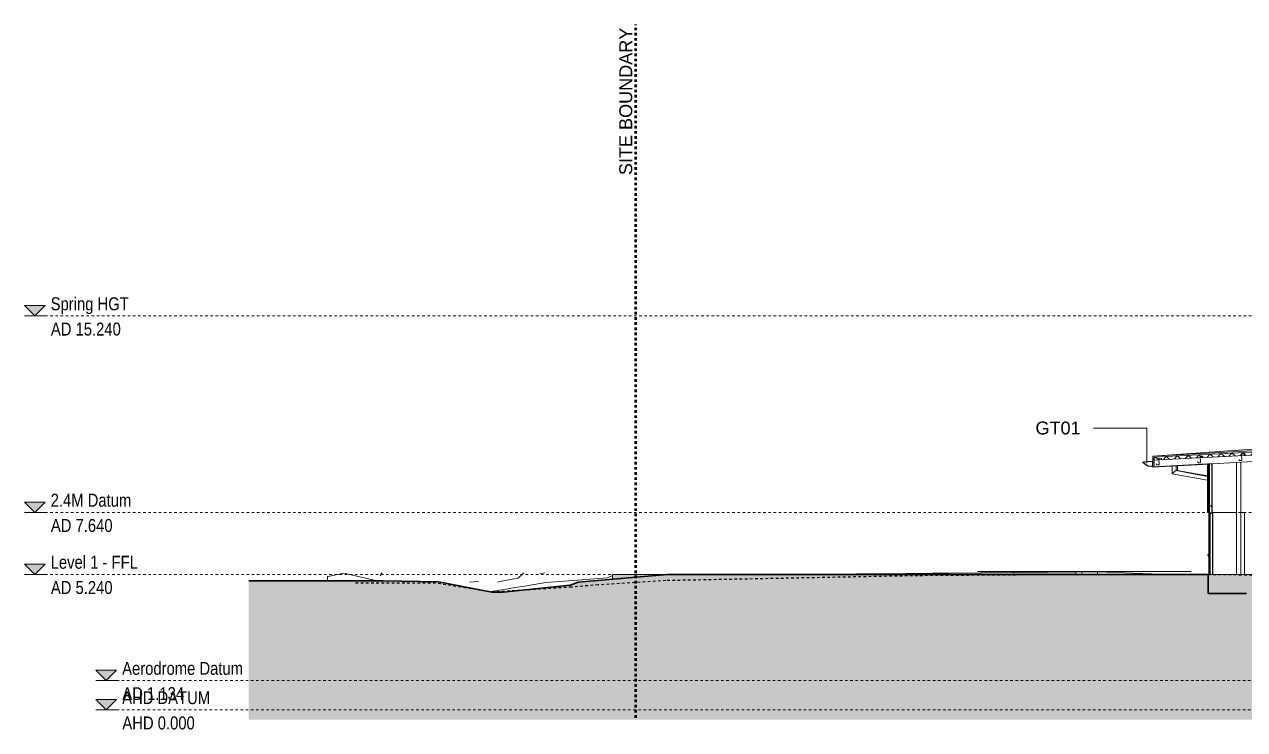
# Model space of a CAD drawing. Header units: metres. Extents: x 4238 to 4687, y -1 to 29.
# Drawn here: x 4391.87 to 4439.11, y -0.76 to 26.52 of the extents above; entities that cross this region are included whole.
import ezdxf

# ---------------------------------------------------------------- set-up
doc = ezdxf.new("R2010")
doc.units = ezdxf.units.M
for name, pattern in [('AEC_Center', [0.024, 0.012, -0.004, 0.004, -0.004]), ('BOUNDARY', [0.016, 0.01, -0.003, 0, -0.003]), ('Existing Ground', [0.0045, 0.003, -0.0015])]:
    doc.linetypes.add(name, pattern=pattern)
for name, color, linetype, lineweight in [('A-CLNG', 13, 'Continuous', 5), ('A-CLNG-PATT', 13, 'Continuous', 5), ('A-DETL', 90, 'Continuous', 13), ('A-DETL-GENF', 92, 'Continuous', 5), ('A-FLOR', 192, 'Continuous', 5), ('A-FLOR-LEVL', 51, 'Continuous', 5), ('A-FLOR-PATT', 8, 'Continuous', 15), ('A-GENM', 13, 'Continuous', 5), ('A-GENM-IDEN', 13, 'Continuous', 5), ('A-ROOF', 132, 'Continuous', 5), ('A-ROOF-MCUT', 132, 'Continuous', 5), ('A-ROOF-PATT', 132, 'Continuous', 15), ('A-WALL', 113, 'Continuous', 5), ('A-WALL-PATT', 111, 'Continuous', 5), ('C-TOPO', 7, 'Continuous', 5), ('F-FIRE', 13, 'Continuous', 5), ('G-ANNO-TEXT', 231, 'Continuous', 5), ('P-SANR-FIXT', 6, 'Continuous', 5), ('S-BEAM', 12, 'Continuous', 5), ('S-COLS', 52, 'Continuous', 5)]:
    doc.layers.add(name, color=color, linetype=linetype, lineweight=lineweight)
doc.styles.add('Arial', font='arial.ttf', dxfattribs={"height": 0.5})
doc.styles.add('Arial Narrow', font='ARIALN.TTF', dxfattribs={"height": 0.5})
pattern_1 = [(0, (4488.92487, 10.655), (0.8128, 0.2032), [0.06706, -0.54254, 0.06706, -0.54254, -3.251]), (0, (4488.92487, 10.655), (0.8128, 0.2032), [-1.219, 0.06706, -1.152, 0.06706, -0.54254, -1.422]), (0, (4488.92487, 10.655), (0.8128, 0.2032), [-3.048, 0.06706, -0.33934, 0.06706, -0.94894]), (120, (4489.22987, 10.756), (-0.5823764, 0.60230545), [0.06706, -0.54254, 0.06706, -0.54254, -3.251]), (120, (4489.22987, 10.756), (-0.5823764, 0.60230545), [-1.219, 0.06706, -1.152, 0.06706, -0.54254, -1.422]), (120, (4489.22987, 10.756), (-0.5823764, 0.60230545), [-3.048, 0.06706, -0.33934, 0.06706, -0.94894]), (240, (4489.33087, 11.163), (-0.2304236, -0.80550545), [0.06706, -0.54254, 0.06706, -0.54254, -3.251]), (240, (4489.33087, 11.163), (-0.2304236, -0.80550545), [-1.219, 0.06706, -1.152, 0.06706, -0.54254, -1.422]), (240, (4489.33087, 11.163), (-0.2304236, -0.80550545), [-3.048, 0.06706, -0.33934, 0.06706, -0.94894])]

# ---------------------------------------------------------------- blocks, each defined once
blk = doc.blocks.new('Hydrant_double10 - Hydrant_double-1019466-SECTION - GRIDS B1-B2')
at = {"layer": 'F-FIRE'}
for start_param, end_param in [(0.352908, 1.570796), (1.570796, 2.788684)]:
    blk.add_ellipse((4412.073, 5.986), major_axis=(0, 0.06), ratio=0.970323, start_param=start_param, end_param=end_param, dxfattribs=at)
blk = doc.blocks.new('Downpipe - L Spreader - Default-3252575-SECTION - GRIDS B1-B2')
at = {"layer": 'P-SANR-FIXT'}
for p, q in [((4410.637, 9.435), (4410.637, 9.133)), ((4410.638, 9.131), (4412.006, 8.882)), ((4412.006, 9.035), (4410.785, 9.257)), ((4410.787, 9.255), (4410.787, 9.443))]:
    blk.add_line(p, q, dxfattribs=at)
for points, knots in [([(4410.694, 9.194), (4410.69, 9.191), (4410.684, 9.186), (4410.675, 9.177), (4410.667, 9.17), (4410.661, 9.163), (4410.656, 9.159), (4410.652, 9.154), (4410.647, 9.149), (4410.643, 9.144), (4410.639, 9.139), (4410.637, 9.135), (4410.636, 9.132), (4410.637, 9.131), (4410.639, 9.131)], [0, 0, 0, 0, 0.0416667, 0.0833333, 0.125, 0.1666667, 0.1875, 0.2083333, 0.25, 0.2916667, 0.3333333, 0.375, 0.4166667, 0.5, 0.5, 0.5, 0.5]), ([(4410.785, 9.257), (4410.785, 9.257), (4410.783, 9.257), (4410.778, 9.255), (4410.768, 9.25), (4410.759, 9.244), (4410.75, 9.238), (4410.743, 9.233), (4410.737, 9.229), (4410.731, 9.224), (4410.723, 9.218), (4410.713, 9.21), (4410.703, 9.202), (4410.697, 9.197), (4410.694, 9.194)], [0.4862339, 0.4862339, 0.4862339, 0.4862339, 0.5, 0.5833333, 0.6666667, 0.7083333, 0.75, 0.7916667, 0.8125, 0.8333333, 0.875, 0.9166667, 0.9583333, 1, 1, 1, 1])]:
    blk.add_open_spline(points, degree=3, knots=knots, dxfattribs=at)
blk = doc.blocks.new('Structural Framing 26 - Structural Framing 26-1480178-SECTION - GRIDS B1-B2')
at = {"layer": 'S-BEAM', "lineweight": 13}
for p, q in [((4412.151, 7.9), (4412.058, 7.9)), ((4412.058, 7.9), (4412.058, 7.6)), ((4412.058, 7.6), (4412.151, 7.6)), ((4412.075, 7.616), (4412.075, 7.884)), ((4412.075, 7.884), (4412.151, 7.884)), ((4412.151, 7.616), (4412.075, 7.616)), ((4412.151, 7.884), (4412.151, 7.9)), ((4412.151, 7.6), (4412.151, 7.616))]:
    blk.add_line(p, q, dxfattribs=at)
blk = doc.blocks.new('Downpipe - L Spreader - Default-V183-SECTION - GRIDS B1-B2')
at = {"layer": 'P-SANR-FIXT'}
for p, q in [((4412.006, 9.049), (4410.831, 9.263)), ((4410.833, 9.261), (4410.833, 9.446))]:
    blk.add_line(p, q, dxfattribs=at)
blk.add_open_spline([(4410.831, 9.263), (4410.831, 9.263), (4410.829, 9.263), (4410.824, 9.261), (4410.815, 9.257), (4410.81, 9.253), (4410.809, 9.253)], degree=3, knots=[0.4862339, 0.4862339, 0.4862339, 0.4862339, 0.5, 0.5833333, 0.6666667, 0.6845827, 0.6845827, 0.6845827, 0.6845827], dxfattribs=at)
blk = doc.blocks.new('GT01 - GT01-2642391-SECTION - GRIDS B1-B2')
at = {"layer": 'A-GENM', "lineweight": 13}
for p, q in [((4409.498, 9.577), (4409.696, 9.428)), ((4409.697, 9.43), (4409.499, 9.579)), ((4409.521, 9.593), (4409.5, 9.589)), ((4409.501, 9.587), (4409.523, 9.591)), ((4409.523, 9.591), (4409.521, 9.593)), ((4409.879, 9.625), (4409.877, 9.625)), ((4409.877, 9.625), (4409.877, 9.428)), ((4409.879, 9.426), (4409.879, 9.625)), ((4409.877, 9.428), (4409.703, 9.428)), ((4409.703, 9.426), (4409.879, 9.426))]:
    blk.add_line(p, q, dxfattribs=at)
at = {"layer": 'A-GENM'}
for p, q in [((4409.499, 9.579), (4409.877, 9.606)), ((4409.521, 9.593), (4409.877, 9.618)), ((4409.523, 9.591), (4409.877, 9.616))]:
    blk.add_line(p, q, dxfattribs=at)
at = {"layer": 'A-GENM', "lineweight": 13, "flags": 128}
for points in [[(4409.5, 9.589), (4409.499, 9.589), (4409.498, 9.588), (4409.496, 9.587), (4409.496, 9.586), (4409.495, 9.584), (4409.495, 9.583), (4409.495, 9.581), (4409.496, 9.58), (4409.497, 9.579), (4409.498, 9.577)], [(4409.499, 9.579), (4409.498, 9.58), (4409.498, 9.581), (4409.497, 9.582), (4409.497, 9.583), (4409.497, 9.584), (4409.497, 9.585), (4409.498, 9.586), (4409.499, 9.586), (4409.5, 9.587), (4409.501, 9.587)], [(4409.696, 9.428), (4409.698, 9.427), (4409.701, 9.426), (4409.703, 9.426)], [(4409.703, 9.428), (4409.701, 9.428), (4409.699, 9.429), (4409.697, 9.43)]]:
    blk.add_lwpolyline(points, dxfattribs=at)
blk = doc.blocks.new('Area 51 Ceiling - External FC - Area 51 Ceiling - External FC-2924300-SECTION - GRIDS B1-B2')
at = {"layer": 'A-CLNG-PATT'}
h = blk.add_hatch(dxfattribs=at)
h.set_pattern_fill('FP_130', color=256, style=0, pattern_type=2)
h.set_pattern_definition([(0, (4463.253, 10.655), (0.8128, 0.2032), [0.06706, -0.54254, 0.06706, -0.54254, -3.251]), (0, (4463.253, 10.655), (0.8128, 0.2032), [-1.219, 0.06706, -1.152, 0.06706, -0.54254, -1.422]), (0, (4463.253, 10.655), (0.8128, 0.2032), [-3.048, 0.06706, -0.33934, 0.06706, -0.94894]), (120, (4463.558, 10.756), (-0.5823764, 0.60230545), [0.06706, -0.54254, 0.06706, -0.54254, -3.251]), (120, (4463.558, 10.756), (-0.5823764, 0.60230545), [-1.219, 0.06706, -1.152, 0.06706, -0.54254, -1.422]), (120, (4463.558, 10.756), (-0.5823764, 0.60230545), [-3.048, 0.06706, -0.33934, 0.06706, -0.94894]), (240, (4463.659, 11.163), (-0.2304236, -0.80550545), [0.06706, -0.54254, 0.06706, -0.54254, -3.251]), (240, (4463.659, 11.163), (-0.2304236, -0.80550545), [-1.219, 0.06706, -1.152, 0.06706, -0.54254, -1.422]), (240, (4463.659, 11.163), (-0.2304236, -0.80550545), [-3.048, 0.06706, -0.33934, 0.06706, -0.94894])])
h.paths.add_polyline_path([(4409.86, 9.395), (4412.078, 9.511), (4412.078, 9.521), (4409.859, 9.405)])
h = blk.add_hatch(dxfattribs=at)
h.set_pattern_fill('FP_188', color=256, style=0, pattern_type=2)
h.set_pattern_definition([(182.923, (4390.071, 8.507), (-0.2891448325, -0.0204211761), []), (184.04, (4390.071, 8.507), (2.90776327, 0.14849932), [])])
h.paths.add_polyline_path([(4409.859, 9.405), (4409.879, 9.406), (4409.879, 9.406)])
at = {"layer": 'A-CLNG', "lineweight": 13}
for p, q in [((4412.078, 9.521), (4409.859, 9.405)), ((4409.86, 9.395), (4412.078, 9.511)), ((4412.078, 9.511), (4412.078, 9.521)), ((4409.859, 9.405), (4409.86, 9.395))]:
    blk.add_line(p, q, dxfattribs=at)
at = {"layer": 'A-CLNG'}
blk.add_line((4409.879, 9.406), (4409.859, 9.405), dxfattribs=at)
blk = doc.blocks.new('Level - Pres_AHD-2789823-SECTION - GRIDS B1-B2')
at = {"layer": 'A-FLOR-LEVL'}
blk.add_hatch(color=256, dxfattribs=at).paths.add_polyline_path([(4369.367, 0), (4369.767, 0.4), (4368.967, 0.4)])
for p, q in [((4369.767, 0.4), (4368.967, 0.4)), ((4368.967, 0.4), (4369.367, 0)), ((4369.367, 0), (4368.967, 0)), ((4369.767, 0.4), (4369.367, 0)), ((4369.367, 0), (4369.767, 0))]:
    blk.add_line(p, q, dxfattribs=at)

msp = doc.modelspace()

# ---------------------------------------------------------------- hatches: boundary and pattern name
at = {"layer": 'A-DETL-GENF'}
h = msp.add_hatch(dxfattribs=at)
h.set_pattern_fill('FP_197', color=9, style=0, pattern_type=2)
h.set_pattern_definition([(135, (4488.924873, 10.664), (-0.070710678, 7e-18), [0.05, -0.05]), (135, (4488.937873, 10.677), (-0.070710678, 7e-18), [0.05, -0.05]), (135, (4488.951873, 10.69), (-0.070710678, 7e-18), [0.05, -0.05]), (45, (4488.924873, 10.655), (0, 0.070710678), [0.05, -0.05]), (45, (4488.937873, 10.642), (0, 0.070710678), [0.05, -0.05]), (45, (4488.951873, 10.628), (0, 0.070710678), [0.05, -0.05])])
h.paths.add_polyline_path([(4400.5575, -0.3824), (4527.2682, -0.3824), (4527.2682, 2.9814), (4525.333, 3.0376), (4520.6186, 3.6224), (4516.874, 3.7685), (4515.0352, 4.6653), (4505.4525, 5.24), (4505.2434, 5.24), (4505.2434, 4.34), (4502.8434, 4.3408), (4502.8434, 4.63), (4502.5334, 4.94), (4488.1874, 4.94), (4488.1874, 4.9), (4487.9774, 4.9), (4487.7774, 4.7), (4487.7774, 4.5), (4485.9774, 4.5), (4485.9774, 4.7), (4485.7774, 4.9), (4485.5674, 4.9), (4485.5674, 4.94), (4463.9274, 4.94), (4463.6274, 4.64), (4463.6274, 4.34), (4460.6192, 4.34), (4460.6192, 4.64), (4460.3192, 4.94), (4439.3771, 4.94), (4439.1771, 4.7), (4439.1771, 4.5), (4437.699, 4.5), (4437.699, 5.24), (4416.7619, 5.24), (4413.315, 4.9391), (4412.9955, 4.8229), (4410.4096, 4.5529), (4409.9696, 4.5529), (4407.9082, 4.9536), (4405.7611, 4.99), (4400.5575, 4.99), (4400.5575, -0.2471)])
h = msp.add_hatch(dxfattribs=at)
h.set_pattern_fill('FP_127', style=0, pattern_type=2)
h.set_pattern_definition([(50, (4488.9249, 10.655), (1.45713, -0.127218), [0.1524, -1.676]), (355, (4488.9249, 10.655), (-0.281945, 1.52839), [0.12192, -1.341]), (100.451, (4489.0459, 10.644), (1.175465, 1.400456), [0.12952, -1.425]), (46.184, (4488.9249, 11.061), (2.16904, -0.33638), [0.2286, -2.515]), (96.636, (4489.1059, 11.033), (1.898945, 1.97971), [0.19428, -2.137]), (351.184, (4488.9249, 11.061), (1.8988, 1.97937), [0.18288, -2.012]), (21, (4489.1279, 10.96), (1.212757, -0.817698), [0.1524, -1.676]), (326, (4489.1279, 10.96), (0.494383, 1.47345), [0.12192, -1.341]), (71.451, (4489.2289, 10.891), (1.70704, 0.65499), [0.12952, -1.425]), (37.5, (4488.92487, 10.655), (0.0247086, 0.6764346), [0.06706, -1.258, 0.06706, -1.294, -1.346]), (37.5, (4488.92487, 10.655), (0.0247086, 0.6764346), [-2.686, 0.06706, -1.279]), (7.5, (4488.9249, 10.655), (0.534554, 0.80144), [0.06706, -0.70917, 0.06706, -1.227, -0.51308]), (7.5, (4488.9249, 10.655), (0.534554, 0.80144), [-2.071, 0.06706, -0.44602]), (327.5, (4488.47187, 10.655), (1.0847233, -0.0458285), [0.06706, -0.44094, 0.06706, -1.518, -2.103]), (327.5, (4488.47187, 10.655), (1.0847233, -0.0458285), [-2.093, 0.06706, -2.036]), (317.5, (4488.2689, 10.655), (1.185031, 0.203417), [0.06706, -0.59334, 0.06706, -0.98552, -1.494]), (317.5, (4488.2689, 10.655), (1.185031, 0.203417), [-1.713, 0.06706, -1.426])])
h.paths.add_polyline_path([(4502.8434, 4.34), (4505.2434, 4.34), (4505.2423, 5.24), (4502.5434, 5.24), (4502.5434, 4.93), (4502.8434, 4.63)])
h.paths.add_polyline_path([(4461.933, 4.34), (4463.6274, 4.34), (4463.6274, 4.64), (4463.9274, 4.94), (4463.9274, 5.24), (4460.3192, 5.24), (4460.3192, 4.94), (4460.6192, 4.64), (4460.6192, 4.34), (4461.6855, 4.34)])
h.paths.add_polyline_path([(4485.9774, 4.5), (4487.7774, 4.5), (4487.7774, 4.7), (4487.9774, 4.9), (4488.1874, 4.9), (4488.1874, 5.24), (4485.5674, 5.24), (4485.5674, 4.9), (4485.7774, 4.9), (4485.9774, 4.7)])
h.paths.add_polyline_path([(4439.1771, 4.5), (4439.1771, 4.7), (4439.3771, 4.94), (4439.4771, 4.94), (4439.4771, 5.24), (4437.699, 5.24), (4437.699, 4.5), (4439.1646, 4.5)])
at = {"layer": 'A-FLOR-PATT', "lineweight": 5}
h = msp.add_hatch(color=256, dxfattribs=at)
h.paths.add_polyline_path([(4414.6399, 5.0548), (4416.7619, 5.24), (4414.6399, 5.24)])
h.paths.add_polyline_path([(4431.7402, 5.24), (4432.5721, 5.24), (4432.5721, 5.3345), (4427.6849, 5.2839), (4426.0188, 5.2827), (4420.356, 5.24), (4431.2452, 5.24)])
at = {"layer": 'A-ROOF-PATT', "lineweight": 5}
h = msp.add_hatch(dxfattribs=at)
h.set_pattern_fill('FP_196', color=256, style=0, pattern_type=2)
h.set_pattern_definition([(3.011, (37.7268725, -225.673), (-0.01527096903837, -2.15152051e-06), [])])
h.paths.add_polyline_path([(4435.5505, 9.8163), (4446.8255, 10.4063), (4446.8366, 10.4535), (4446.8402, 10.4537), (4446.8447, 10.406), (4446.8453, 10.4063), (4446.8469, 10.4061), (4461.7511, 11.1842), (4461.7497, 11.2), (4461.747, 11.1999), (4461.747, 11.2604), (4461.6795, 11.2555), (4461.3979, 11.2066), (4461.385, 11.2083), (4461.3687, 11.2165), (4461.3622, 11.2218), (4461.3514, 11.2394), (4461.3496, 11.2438), (4461.3486, 11.2615), (4461.35, 11.2703), (4461.3546, 11.2816), (4461.3626, 11.2919), (4461.3729, 11.2999), (4461.3936, 11.3066), (4461.5941, 11.342), (4461.5941, 11.5278), (4461.5309, 11.5244), (4461.53, 11.517), (4461.3814, 11.5093), (4461.3814, 11.5166), (4456.4988, 11.2597), (4456.5013, 11.252), (4456.5013, 11.232), (4456.4818, 11.2317), (4456.4792, 11.2587), (4455.7533, 11.2205), (4455.7553, 11.1793), (4455.7566, 11.1649), (4455.7463, 11.1655), (4455.7459, 11.166), (4455.7433, 11.1659), (4455.7408, 11.2198), (4455.4108, 11.2025), (4455.0127, 11.1656), (4455.0104, 11.1636), (4455.0123, 11.1162), (4455.0138, 11.1), (4455.0035, 11.101), (4455.0027, 11.101), (4455.0004, 11.1009), (4454.9987, 11.1478), (4454.9987, 11.1629), (4455.0002, 11.163), (4455.0001, 11.164), (4454.9947, 11.1649), (4454.9901, 11.1657), (4454.2699, 11.1006), (4454.2676, 11.0987), (4454.2695, 11.0512), (4454.271, 11.035), (4454.2607, 11.0356), (4454.2599, 11.0361), (4454.2576, 11.036), (4454.2559, 11.0829), (4454.2559, 11.098), (4454.2574, 11.098), (4454.2573, 11.0991), (4454.2519, 11.0999), (4454.2473, 11.1007), (4453.5271, 11.0357), (4453.5248, 11.0337), (4453.5267, 10.9863), (4453.5282, 10.9701), (4453.5179, 10.9706), (4453.5171, 10.9711), (4453.5148, 10.971), (4453.513, 11.0179), (4453.513, 11.033), (4453.5145, 11.0331), (4453.5145, 11.0341), (4453.5091, 11.0349), (4453.5045, 11.0358), (4452.7843, 10.9707), (4452.782, 10.9688), (4452.7838, 10.9213), (4452.7853, 10.9051), (4452.775, 10.9057), (4452.7743, 10.9062), (4452.772, 10.9061), (4452.7702, 10.953), (4452.7702, 10.9681), (4452.7717, 10.9681), (4452.7717, 10.9692), (4452.7662, 10.97), (4452.7616, 10.9708), (4452.0414, 10.9058), (4452.0391, 10.9038), (4452.041, 10.8563), (4452.0425, 10.8402), (4452.0322, 10.8407), (4452.0314, 10.8412), (4452.0292, 10.8411), (4452.0274, 10.888), (4452.0274, 10.9031), (4452.0289, 10.9032), (4452.0288, 10.9042), (4452.0234, 10.905), (4452.0188, 10.9059), (4451.2986, 10.8408), (4451.2963, 10.8389), (4451.2982, 10.7914), (4451.2997, 10.7752), (4451.2894, 10.7758), (4451.2886, 10.7763), (4451.2863, 10.7762), (4451.2846, 10.8231), (4451.2846, 10.8381), (4451.2861, 10.8382), (4451.286, 10.8393), (4451.2806, 10.8401), (4451.276, 10.8409), (4450.5558, 10.7759), (4450.5535, 10.7739), (4450.5554, 10.7265), (4450.5569, 10.7103), (4450.5466, 10.7108), (4450.5458, 10.7113), (4450.5435, 10.7112), (4450.5418, 10.7581), (4450.5418, 10.7732), (4450.5433, 10.7733), (4450.5432, 10.7743), (4450.5378, 10.7751), (4450.5332, 10.776), (4449.813, 10.7109), (4449.8107, 10.709), (4449.8126, 10.6615), (4449.8141, 10.6453), (4449.8038, 10.6453), (4449.803, 10.6464), (4449.8007, 10.6462), (4449.7989, 10.6932), (4449.7989, 10.7082), (4449.8004, 10.7083), (4449.8004, 10.7094), (4449.795, 10.7102), (4449.7904, 10.711), (4449.0702, 10.646), (4449.0679, 10.6443), (4449.0697, 10.5966), (4449.0712, 10.5803), (4449.0609, 10.5809), (4449.0602, 10.5814), (4449.0579, 10.5813), (4449.0561, 10.6282), (4449.0561, 10.6433), (4449.0576, 10.6434), (4449.056, 10.6443), (4449.0521, 10.6452), (4449.0475, 10.646), (4448.3273, 10.581), (4448.325, 10.5791), (4448.3279, 10.5211), (4448.3284, 10.5154), (4448.3181, 10.516), (4448.3179, 10.5165), (4448.315, 10.5186), (4448.3133, 10.5633), (4448.3133, 10.5783), (4448.3148, 10.5784), (4448.3147, 10.5795), (4448.3093, 10.5803), (4448.3047, 10.5811), (4447.5845, 10.5161), (4447.5822, 10.5141), (4447.5841, 10.4667), (4447.5856, 10.4504), (4447.5753, 10.451), (4447.5745, 10.4515), (4447.5722, 10.4514), (4447.5705, 10.4983), (4447.5705, 10.5134), (4447.572, 10.5135), (4447.5719, 10.5145), (4447.5665, 10.5153), (4447.5618, 10.5193), (4447.5616, 10.5229), (4447.5725, 10.5276), (4447.5858, 10.5271), (4447.5888, 10.5265), (4448.3102, 10.5917), (4448.3121, 10.5923), (4448.3287, 10.592), (4448.3316, 10.5915), (4449.0531, 10.6567), (4449.0549, 10.6572), (4449.0715, 10.657), (4449.0748, 10.6565), (4449.7959, 10.7216), (4449.7977, 10.7222), (4449.8143, 10.722), (4449.8176, 10.7214), (4450.5387, 10.7866), (4450.5406, 10.7871), (4450.5571, 10.7869), (4450.5604, 10.7864), (4451.2815, 10.8515), (4451.2834, 10.8521), (4451.2999, 10.8519), (4451.3033, 10.8513), (4452.0243, 10.9165), (4452.0262, 10.917), (4452.0428, 10.9168), (4452.0461, 10.9163), (4452.7672, 10.9814), (4452.769, 10.982), (4452.7856, 10.9818), (4452.7889, 10.9812), (4453.51, 11.0464), (4453.5119, 11.0469), (4453.5284, 11.0467), (4453.5317, 11.0462), (4454.2528, 11.1113), (4454.2547, 11.1119), (4454.2712, 11.1117), (4454.2742, 11.1111), (4454.9971, 11.1755), (4454.9975, 11.1769), (4455.014, 11.1766), (4455.0174, 11.1761), (4455.1804, 11.1903), (4454.5085, 11.154), (4436.1949, 9.8618)])
h.paths.add_polyline_path([(4447.6093, 10.4504), (4447.6089, 10.4579), (4447.6299, 10.4582), (4447.6303, 10.4516), (4447.6167, 10.4508)])
h.paths.add_polyline_path([(4447.6122, 10.4612), (4447.6122, 10.4646), (4447.6167, 10.4659), (4447.6186, 10.4674), (4447.6235, 10.4674), (4447.627, 10.4638), (4447.6258, 10.4619), (4447.6167, 10.4614)])
h.paths.add_polyline_path([(4447.6096, 10.465), (4447.6159, 10.4674), (4447.6167, 10.4665), (4447.6137, 10.4659)])
h.paths.add_polyline_path([(4448.2523, 10.4888), (4448.2539, 10.5039), (4448.3224, 10.5083), (4448.3225, 10.5107), (4448.3713, 10.5132), (4448.3715, 10.5108), (4448.4715, 10.5137), (4448.4715, 10.501), (4448.3215, 10.4924)])
h.paths.add_polyline_path([(4448.3522, 10.5154), (4448.3518, 10.5228), (4448.3728, 10.5225), (4448.3731, 10.5165), (4448.3596, 10.5158)])
h.paths.add_polyline_path([(4448.355, 10.5261), (4448.355, 10.5295), (4448.3595, 10.5308), (4448.3614, 10.5324), (4448.3663, 10.5324), (4448.3698, 10.5288), (4448.369, 10.5269), (4448.3595, 10.5264)])
h.paths.add_polyline_path([(4448.3524, 10.53), (4448.3587, 10.5324), (4448.3595, 10.5315), (4448.3565, 10.5308)])
h.paths.add_polyline_path([(4448.9951, 10.5538), (4448.9968, 10.5688), (4449.0652, 10.5732), (4449.0653, 10.5757), (4449.1141, 10.5782), (4449.1143, 10.5758), (4449.2143, 10.5787), (4449.2143, 10.5659), (4449.0639, 10.5574)])
h.paths.add_polyline_path([(4449.095, 10.5803), (4449.0946, 10.5878), (4449.1156, 10.5881), (4449.1159, 10.5815), (4449.1024, 10.5807)])
h.paths.add_polyline_path([(4449.0978, 10.5911), (4449.0978, 10.5945), (4449.1024, 10.5958), (4449.1042, 10.5973), (4449.1091, 10.5973), (4449.1126, 10.5937), (4449.1114, 10.5918), (4449.1024, 10.5913)])
h.paths.add_polyline_path([(4449.0953, 10.5949), (4449.1015, 10.5973), (4449.1023, 10.5964), (4449.0994, 10.5958)])
h.paths.add_polyline_path([(4449.7379, 10.6188), (4449.7396, 10.6338), (4449.8081, 10.6382), (4449.8081, 10.6406), (4449.857, 10.6431), (4449.8571, 10.6407), (4449.9571, 10.6436), (4449.9572, 10.6309), (4449.8064, 10.6223)])
h.paths.add_polyline_path([(4449.8378, 10.6453), (4449.8374, 10.6527), (4449.8584, 10.6531), (4449.8587, 10.6464), (4449.8452, 10.6457)])
h.paths.add_polyline_path([(4449.8407, 10.656), (4449.8407, 10.6595), (4449.8452, 10.6607), (4449.847, 10.6623), (4449.8519, 10.6623), (4449.8554, 10.6587), (4449.8543, 10.6568), (4449.8452, 10.6563)])
h.paths.add_polyline_path([(4449.8381, 10.6599), (4449.8443, 10.6623), (4449.8452, 10.6614), (4449.8422, 10.6607)])
h.paths.add_polyline_path([(4450.4807, 10.6837), (4450.4824, 10.6987), (4450.5509, 10.7031), (4450.5509, 10.7056), (4450.5998, 10.7081), (4450.5999, 10.7057), (4450.6999, 10.7086), (4450.7, 10.6958), (4450.5488, 10.6872)])
h.paths.add_polyline_path([(4450.5806, 10.7103), (4450.5802, 10.7177), (4450.6012, 10.7185), (4450.6016, 10.7114), (4450.588, 10.7106)])
h.paths.add_polyline_path([(4450.5835, 10.721), (4450.5835, 10.7244), (4450.588, 10.7257), (4450.5899, 10.7273), (4450.5947, 10.7273), (4450.5983, 10.7236), (4450.5971, 10.7217), (4450.588, 10.7212)])
h.paths.add_polyline_path([(4450.5809, 10.7249), (4450.5872, 10.7273), (4450.588, 10.7263), (4450.585, 10.7257)])
h.paths.add_polyline_path([(4451.2235, 10.7487), (4451.2252, 10.7637), (4451.2937, 10.7681), (4451.2937, 10.7705), (4451.3426, 10.773), (4451.3428, 10.7706), (4451.4428, 10.7735), (4451.4428, 10.7608), (4451.2913, 10.7522)])
h.paths.add_polyline_path([(4451.3234, 10.7752), (4451.3231, 10.7826), (4451.344, 10.7835), (4451.3444, 10.7763), (4451.3308, 10.7756)])
h.paths.add_polyline_path([(4451.3263, 10.786), (4451.3263, 10.7894), (4451.3308, 10.7907), (4451.3327, 10.7922), (4451.3376, 10.7922), (4451.3411, 10.7886), (4451.3399, 10.7867), (4451.3308, 10.7862)])
h.paths.add_polyline_path([(4451.3237, 10.7898), (4451.33, 10.7922), (4451.3308, 10.7913), (4451.3278, 10.7907)])
h.paths.add_polyline_path([(4451.9664, 10.8136), (4451.9681, 10.8286), (4452.0365, 10.833), (4452.0366, 10.8355), (4452.0854, 10.838), (4452.0856, 10.8356), (4452.1856, 10.8385), (4452.1856, 10.8257), (4452.0337, 10.8171)])
h.paths.add_polyline_path([(4452.0663, 10.8402), (4452.0659, 10.8476), (4452.0868, 10.848), (4452.0872, 10.8413), (4452.0737, 10.8405)])
h.paths.add_polyline_path([(4452.0691, 10.8509), (4452.0691, 10.8543), (4452.0736, 10.8556), (4452.0738, 10.8563), (4452.0781, 10.8585), (4452.0839, 10.8535), (4452.0827, 10.8516), (4452.0737, 10.8511)])
h.paths.add_polyline_path([(4452.0665, 10.8548), (4452.0717, 10.8585), (4452.0736, 10.8562), (4452.0706, 10.8556)])
h.paths.add_polyline_path([(4452.7092, 10.8786), (4452.7109, 10.8936), (4452.7793, 10.898), (4452.7794, 10.9004), (4452.8282, 10.9029), (4452.8284, 10.9005), (4452.9284, 10.9034), (4452.9284, 10.8907), (4452.7762, 10.882)])
h.paths.add_polyline_path([(4452.8091, 10.9051), (4452.8087, 10.9125), (4452.8297, 10.9129), (4452.83, 10.9062), (4452.8165, 10.9055)])
h.paths.add_polyline_path([(4452.8119, 10.9159), (4452.8119, 10.9193), (4452.8165, 10.9206), (4452.8183, 10.9221), (4452.8232, 10.9221), (4452.8267, 10.9185), (4452.8255, 10.9166), (4452.8165, 10.9161)])
h.paths.add_polyline_path([(4452.8094, 10.9197), (4452.8156, 10.9221), (4452.8164, 10.9212), (4452.8135, 10.9206)])
h.paths.add_polyline_path([(4453.452, 10.9435), (4453.4537, 10.9586), (4453.5222, 10.9629), (4453.5222, 10.9654), (4453.5711, 10.9679), (4453.5712, 10.9655), (4453.6712, 10.9684), (4453.6713, 10.9556), (4453.5186, 10.947)])
h.paths.add_polyline_path([(4453.5519, 10.9701), (4453.5515, 10.9775), (4453.5725, 10.9779), (4453.5728, 10.9712), (4453.5593, 10.9704)])
h.paths.add_polyline_path([(4453.5548, 10.9808), (4453.5548, 10.9842), (4453.5593, 10.9855), (4453.5611, 10.9871), (4453.566, 10.9871), (4453.5695, 10.9834), (4453.5684, 10.9815), (4453.5593, 10.981)])
h.paths.add_polyline_path([(4453.5522, 10.9847), (4453.5585, 10.9871), (4453.5593, 10.9861), (4453.5563, 10.9855)])
h.paths.add_polyline_path([(4454.1948, 11.0085), (4454.1965, 11.0235), (4454.265, 11.0279), (4454.265, 11.0303), (4454.3139, 11.0328), (4454.314, 11.0304), (4454.414, 11.0333), (4454.4141, 11.0206), (4454.261, 11.0119)])
h.paths.add_polyline_path([(4454.2947, 11.035), (4454.2943, 11.0424), (4454.3153, 11.0428), (4454.3157, 11.0361), (4454.3021, 11.0354)])
h.paths.add_polyline_path([(4454.2976, 11.0458), (4454.2976, 11.0492), (4454.3021, 11.0505), (4454.304, 11.052), (4454.3089, 11.052), (4454.3124, 11.0484), (4454.3112, 11.0465), (4454.3021, 11.046)])
h.paths.add_polyline_path([(4454.295, 11.0496), (4454.3013, 11.052), (4454.3021, 11.0511), (4454.2991, 11.0505)])
h.paths.add_polyline_path([(4454.9376, 11.0734), (4454.9393, 11.0885), (4455.0078, 11.0929), (4455.0078, 11.0953), (4455.0567, 11.0978), (4455.0569, 11.0954), (4455.1569, 11.0983), (4455.1569, 11.0855), (4455.0035, 11.0768)])
h.paths.add_polyline_path([(4455.0375, 11.1), (4455.0372, 11.1074), (4455.0581, 11.1078), (4455.0585, 11.1011), (4455.0449, 11.1003)])
h.paths.add_polyline_path([(4455.0404, 11.1107), (4455.0404, 11.1141), (4455.0449, 11.1154), (4455.0468, 11.117), (4455.0517, 11.117), (4455.0552, 11.1134), (4455.054, 11.1114), (4455.0449, 11.111)])
h.paths.add_polyline_path([(4455.0378, 11.1146), (4455.0441, 11.117), (4455.0449, 11.116), (4455.0419, 11.1154)])
h.paths.add_polyline_path([(4455.6805, 11.1384), (4455.6822, 11.1534), (4455.7506, 11.1578), (4455.7507, 11.1603), (4455.7995, 11.1627), (4455.7997, 11.1603), (4455.8997, 11.1633), (4455.8997, 11.1505), (4455.7459, 11.1418)])
h.paths.add_polyline_path([(4455.7804, 11.1649), (4455.78, 11.1723), (4455.801, 11.1727), (4455.8013, 11.166), (4455.7878, 11.1653)])
h.paths.add_polyline_path([(4455.7832, 11.1757), (4455.7832, 11.1791), (4455.7877, 11.1804), (4455.7896, 11.1819), (4455.7945, 11.1819), (4455.798, 11.1783), (4455.7968, 11.1764), (4455.7878, 11.1759)])
h.paths.add_polyline_path([(4455.7806, 11.1795), (4455.7869, 11.1819), (4455.7877, 11.181), (4455.7812, 11.1796)])
h.paths.add_polyline_path([(4456.4082, 11.2017), (4456.4154, 11.2182), (4456.4901, 11.2255), (4456.4902, 11.2279), (4456.5058, 11.2313), (4456.5075, 11.2406), (4456.5097, 11.2407), (4456.5114, 11.2408), (4456.5313, 11.2421), (4456.5319, 11.2305), (4456.5576, 11.2307), (4456.5578, 11.2281), (4456.6276, 11.2317), (4456.6342, 11.2159), (4456.56, 11.2095), (4456.5546, 11.2223), (4456.4854, 11.2181), (4456.4824, 11.2081), (4456.4114, 11.2019)])
h.paths.add_polyline_path([(4456.5367, 11.227), (4456.5422, 11.2293), (4456.5421, 11.2306), (4456.5366, 11.2279)])
h.paths.add_polyline_path([(4456.5053, 11.2426), (4456.5074, 11.2477), (4456.5219, 11.2507), (4456.5286, 11.2487), (4456.5321, 11.2443), (4456.5074, 11.2427)])
h = msp.add_hatch(dxfattribs=at)
h.set_pattern_fill('FP_129', color=256, angle=225, style=0, pattern_type=2)
h.set_pattern_definition([(47.989, (4488.92493, 10.6554), (-0.2229049, 0.200782), []), (137.989, (4488.92493, 10.6554), (-0.200782, -0.2229049), [])])
h.paths.add_polyline_path([(4435.5505, 9.6561), (4461.7511, 11.024), (4461.7511, 11.1441), (4447.7318, 10.4122), (4447.7331, 10.3995), (4447.733, 10.3985), (4447.7329, 10.3962), (4447.5139, 10.387), (4447.5138, 10.3888), (4447.5101, 10.3905), (4447.5092, 10.4006), (4446.977, 10.3728), (4446.9916, 10.3382), (4447.034, 10.3404), (4447.034, 10.3344), (4446.9187, 10.3259), (4446.9173, 10.332), (4446.8998, 10.3688), (4446.8261, 10.3649), (4446.8121, 10.3228), (4446.6989, 10.3145), (4446.6987, 10.3205), (4446.7418, 10.3253), (4446.7527, 10.3611), (4435.5505, 9.7763)])
at = {"layer": 'A-WALL-PATT'}
h = msp.add_hatch(dxfattribs=at)
h.set_pattern_fill('FP_130', color=256, style=0, pattern_type=2)
h.set_pattern_definition(pattern_1)
h.paths.add_polyline_path([(4437.8507, 7.64), (4437.8507, 9.5259), (4437.8384, 9.5252), (4437.8384, 7.64)])
h = msp.add_hatch(dxfattribs=at)
h.set_pattern_fill('FP_130', color=256, style=0, pattern_type=2)
h.set_pattern_definition(pattern_1)
h.paths.add_polyline_path([(4437.7343, 5.24), (4437.7343, 7.64), (4437.725, 7.64), (4437.725, 5.24)])

# ---------------------------------------------------------------- linework, layer by layer
at = {"layer": 'A-DETL', "linetype": 'BOUNDARY', "lineweight": 50}
msp.add_line((4415.5397, -0.3048), (4415.5397, 26.5213), dxfattribs=at)
at = {"layer": 'A-DETL'}
for p, q in [((4435.7026, 9.4751), (4435.7002, 9.52)), ((4435.8024, 9.4803), (4435.7026, 9.4751)), ((4435.8942, 9.7355), (4435.7894, 9.73)), ((4435.7894, 9.73), (4435.8024, 9.4803)), ((4435.8942, 9.7355), (4435.8968, 9.6856)), ((4437.3004, 9.5588), (4437.298, 9.6038)), ((4437.4003, 9.5641), (4437.3004, 9.5588)), ((4437.492, 9.8192), (4437.3872, 9.8137)), ((4437.3872, 9.8137), (4437.4003, 9.5641)), ((4437.492, 9.8192), (4437.4946, 9.7693)), ((4438.8982, 9.6426), (4438.8958, 9.6875)), ((4438.9981, 9.6478), (4438.8982, 9.6426)), ((4439.0898, 9.903), (4438.985, 9.8975)), ((4438.985, 9.8975), (4438.9981, 9.6478)), ((4439.0898, 9.903), (4439.0925, 9.853))]:
    msp.add_line(p, q, dxfattribs=at)
at = {"layer": 'A-DETL', "lineweight": 35}
for p, q in [((4416.7619, 5.24), (4413.315, 4.9391)), ((4418.8633, 5.24), (4416.7619, 5.24)), ((4437.699, 5.24), (4418.8633, 5.24)), ((4437.699, 5.24), (4437.699, 4.5)), ((4405.7611, 4.99), (4400.5575, 4.99)), ((4407.9082, 4.9536), (4405.7611, 4.99)), ((4409.9696, 4.5529), (4407.9082, 4.9536)), ((4412.9955, 4.8229), (4410.4096, 4.5529)), ((4413.315, 4.9391), (4412.9955, 4.8229)), ((4410.4096, 4.5529), (4409.9696, 4.5529)), ((4437.699, 4.5), (4439.1771, 4.5))]:
    msp.add_line(p, q, dxfattribs=at)
at = {"layer": 'A-DETL', "linetype": 'Existing Ground', "lineweight": 25}
for p, q in [((4432.0369, 5.2299), (4426.457, 5.1907)), ((4442.589, 5.2119), (4432.0369, 5.2299)), ((4407.7924, 4.9011), (4404.5962, 4.9011)), ((4409.9624, 4.5575), (4407.7924, 4.9011)), ((4413.053, 4.7498), (4409.9624, 4.5575)), ((4414.0839, 4.8366), (4413.053, 4.7498)), ((4416.7014, 4.9995), (4414.0839, 4.8366)), ((4426.457, 5.1907), (4416.7014, 4.9995))]:
    msp.add_line(p, q, dxfattribs=at)
at = {"layer": 'A-DETL', "lineweight": 5}
for p, q in [((4434.0127, 5.35), (4428.773, 5.35)), ((4434.6173, 5.35), (4429.3775, 5.35)), ((4435.2218, 5.35), (4429.9821, 5.35)), ((4435.8263, 5.35), (4430.5866, 5.35)), ((4436.4309, 5.35), (4431.1911, 5.35)), ((4437.0354, 5.35), (4431.7956, 5.35))]:
    msp.add_line(p, q, dxfattribs=at)
at = {"layer": 'A-DETL', "lineweight": 15}
msp.add_line((4439.4771, 5.24), (4437.699, 5.24), dxfattribs=at)
at = {"layer": 'A-FLOR', "lineweight": 15}
for p, q in [((4416.7619, 5.24), (4414.6399, 5.24)), ((4414.6399, 5.24), (4414.6399, 5.2)), ((4426.0188, 5.2827), (4420.2051, 5.24)), ((4427.0069, 5.2834), (4426.0188, 5.2827)), ((4427.6849, 5.2839), (4427.0069, 5.2834)), ((4432.5721, 5.3345), (4427.6849, 5.2839)), ((4432.5721, 5.24), (4432.5721, 5.3345))]:
    msp.add_line(p, q, dxfattribs=at)
at = {"layer": 'A-FLOR'}
for p, q in [((4426.0188, 5.2827), (4427.5639, 5.29)), ((4427.5639, 5.29), (4427.0069, 5.2834)), ((4427.5639, 5.29), (4432.8037, 5.34)), ((4427.6849, 5.2839), (4427.5639, 5.29)), ((4432.8037, 5.34), (4432.5721, 5.3345)), ((4433.4082, 5.34), (4432.8037, 5.3342)), ((4432.8037, 5.34), (4432.8037, 5.24)), ((4436.2293, 5.24), (4433.4082, 5.34)), ((4433.4082, 5.34), (4433.4082, 5.24))]:
    msp.add_line(p, q, dxfattribs=at)
at = {"layer": 'A-FLOR-LEVL', "linetype": 'AEC_Center'}
for p, q in [((4392.6715, 15.24), (4531.942, 15.24)), ((4392.6715, 7.64), (4531.942, 7.64)), ((4392.6715, 5.24), (4531.942, 5.24)), ((4395.439, 1.134), (4532.3852, 1.134)), ((4395.439, 0), (4532.3852, 0))]:
    msp.add_line(p, q, dxfattribs=at)
at = {"layer": 'A-GENM-IDEN'}
for p, q in [((4435.3289, 10.8946), (4432.7731, 10.8946)), ((4435.3289, 9.5457), (4435.3289, 10.8946))]:
    msp.add_line(p, q, dxfattribs=at)
at = {"layer": 'A-ROOF'}
for p, q in [((4454.6519, 11.1642), (4435.5505, 9.8163)), ((4435.5505, 9.6561), (4461.7511, 11.024))]:
    msp.add_line(p, q, dxfattribs=at)
at = {"layer": 'A-ROOF', "lineweight": 15}
for p, q in [((4446.8304, 10.4052), (4435.5505, 9.8163)), ((4437.8507, 9.5259), (4461.7511, 10.7736)), ((4446.7527, 10.3611), (4435.5505, 9.7763)), ((4435.5505, 9.8163), (4435.5505, 9.4058)), ((4435.5505, 9.4058), (4437.6776, 9.5168))]:
    msp.add_line(p, q, dxfattribs=at)
at = {"layer": 'A-ROOF-MCUT'}
for p, q in [((4435.6028, 9.709), (4435.5505, 9.7088)), ((4435.6028, 9.4042), (4435.6028, 9.709)), ((4435.5505, 9.4058), (4435.5505, 9.404)), ((4435.5505, 9.404), (4435.6028, 9.4042))]:
    msp.add_line(p, q, dxfattribs=at)
at = {"layer": 'A-WALL'}
for p, q in [((4437.8507, 9.5259), (4437.6776, 9.5168)), ((4437.7075, 9.5184), (4437.7075, 7.64)), ((4437.7436, 9.5203), (4437.7436, 7.64)), ((4437.8384, 9.5252), (4437.8384, 7.64)), ((4437.725, 7.64), (4437.7704, 7.64)), ((4437.7343, 7.64), (4437.7343, 5.24)), ((4437.7704, 7.64), (4437.7704, 5.24)), ((4437.8384, 7.64), (4437.8507, 7.64)), ((4437.8652, 7.64), (4437.8652, 5.24)), ((4438.7887, 7.64), (4437.8775, 7.64)), ((4439.1072, 7.64), (4438.9656, 7.64)), ((4439.1072, 5.24), (4439.1072, 7.64))]:
    msp.add_line(p, q, dxfattribs=at)
at = {"layer": 'A-WALL', "lineweight": 13}
for p, q in [((4437.6776, 9.5168), (4437.6776, 7.64)), ((4437.8507, 7.64), (4437.8507, 9.5259)), ((4437.6776, 7.64), (4437.725, 7.64)), ((4437.725, 7.64), (4437.725, 5.24)), ((4437.8775, 7.64), (4437.8507, 7.64)), ((4437.8775, 5.24), (4437.8775, 7.64))]:
    msp.add_line(p, q, dxfattribs=at)
at = {"layer": 'C-TOPO', "lineweight": 20}
for p, q in [((4404.2372, 5.2927), (4403.6256, 5.1664)), ((4405.5222, 4.99), (4404.2372, 5.2927)), ((4414.6399, 5.2), (4414.4465, 5.1071)), ((4414.6399, 5.0548), (4414.6399, 5.2)), ((4403.6256, 5.1664), (4403.6051, 5.1669)), ((4403.6051, 5.1669), (4403.6051, 4.99)), ((4410.8713, 4.7325), (4410.5268, 4.6738)), ((4411.158, 4.7796), (4410.8713, 4.7325)), ((4412.0567, 4.9286), (4411.158, 4.7796)), ((4412.6144, 4.9685), (4412.0567, 4.9286)), ((4414.4465, 5.1071), (4412.6144, 4.9685)), ((4410.0224, 4.5906), (4409.8877, 4.5688)), ((4410.5268, 4.6738), (4410.0224, 4.5906))]:
    msp.add_line(p, q, dxfattribs=at)
at = {"layer": 'C-TOPO'}
for p, q in [((4405.6497, 5.1918), (4405.7225, 5.3)), ((4410.9859, 5.1), (4411.209, 5.3)), ((4411.8275, 5.264), (4412.0126, 5.3)), ((4409.1064, 4.9396), (4409.4445, 4.9625)), ((4410.181, 4.9432), (4410.4726, 5)), ((4410.4726, 5), (4410.9859, 5.1))]:
    msp.add_line(p, q, dxfattribs=at)
at = {"layer": 'S-COLS'}
for p, q in [((4438.7883, 9.5748), (4438.7883, 5.24)), ((4438.9659, 5.24), (4438.9659, 9.5841))]:
    msp.add_line(p, q, dxfattribs=at)

# ---------------------------------------------------------------- block references
at = {"layer": 'A-CLNG'}
msp.add_blockref('Area 51 Ceiling - External FC - Area 51 Ceiling - External FC-2924300-SECTION - GRIDS B1-B2', (25.6719, 0), dxfattribs=at)
at = {"layer": 'A-FLOR-LEVL'}
for p in [(22.9044, 15.24), (22.9044, 7.64), (22.9044, 5.24), (25.6719, 1.134), (25.6719, 0)]:
    msp.add_blockref('Level - Pres_AHD-2789823-SECTION - GRIDS B1-B2', p, dxfattribs=at)
at = {"layer": 'A-GENM'}
msp.add_blockref('GT01 - GT01-2642391-SECTION - GRIDS B1-B2', (25.6719, 0), dxfattribs=at)
at = {"layer": 'F-FIRE'}
msp.add_blockref('Hydrant_double10 - Hydrant_double-1019466-SECTION - GRIDS B1-B2', (25.6719, 0), dxfattribs=at)
at = {"layer": 'P-SANR-FIXT'}
for name in ['Downpipe - L Spreader - Default-3252575-SECTION - GRIDS B1-B2', 'Downpipe - L Spreader - Default-V183-SECTION - GRIDS B1-B2']:
    msp.add_blockref(name, (25.6719, 0), dxfattribs=at)
at = {"layer": 'S-BEAM'}
msp.add_blockref('Structural Framing 26 - Structural Framing 26-1480178-SECTION - GRIDS B1-B2', (25.6719, 0), dxfattribs=at)

# ---------------------------------------------------------------- texts
at = {"layer": 'A-FLOR-LEVL', "char_height": 0.5, "attachment_point": 1, "style": 'Arial Narrow'}
for s, insert, width in [('Spring HGT', (4392.8887, 15.9617), 3.671729), ('AD 15.240', (4392.8972, 14.9843), 3.270885), ('2.4M Datum', (4392.8887, 8.3617), 3.767931), ('AD 7.640', (4392.8972, 7.3843), 2.886075), ('Level 1 - FFL', (4392.8887, 5.9617), 4.10464), ('AD 5.240', (4392.8972, 4.9843), 2.886075), ('Aerodrome Datum', (4395.6562, 1.8557), 5.64388), ('AHD DATUM', (4395.6562, 0.7217), 4.120674), ('AD 1.134', (4395.6647, 0.8783), 2.886075), ('AHD 0.000', (4395.6647, -0.2557), 3.383121)]:
    msp.add_mtext(s, dxfattribs=dict(at, insert=insert, width=width))
at = {"layer": 'G-ANNO-TEXT', "color": 7, "insert": (4414.9013, 20.6904), "char_height": 0.5, "width": 6.910546, "attachment_point": 1, "rotation": 90, "style": 'Arial'}
msp.add_mtext('SITE BOUNDARY', dxfattribs=at)

# ---------------------------------------------------------------- next in the draw order: texts
at = {"layer": 'A-GENM-IDEN', "insert": (4431.0131, 11.1566), "char_height": 0.5, "width": 2.116455, "attachment_point": 1, "style": 'Arial', "bg_fill": 3, "box_fill_scale": 1.25, "bg_fill_color": 256, "bg_fill_true_color": 13158600, "bg_fill_transparency": 0}
msp.add_mtext('GT01', dxfattribs=at)

doc.saveas('drawing.dxf')
